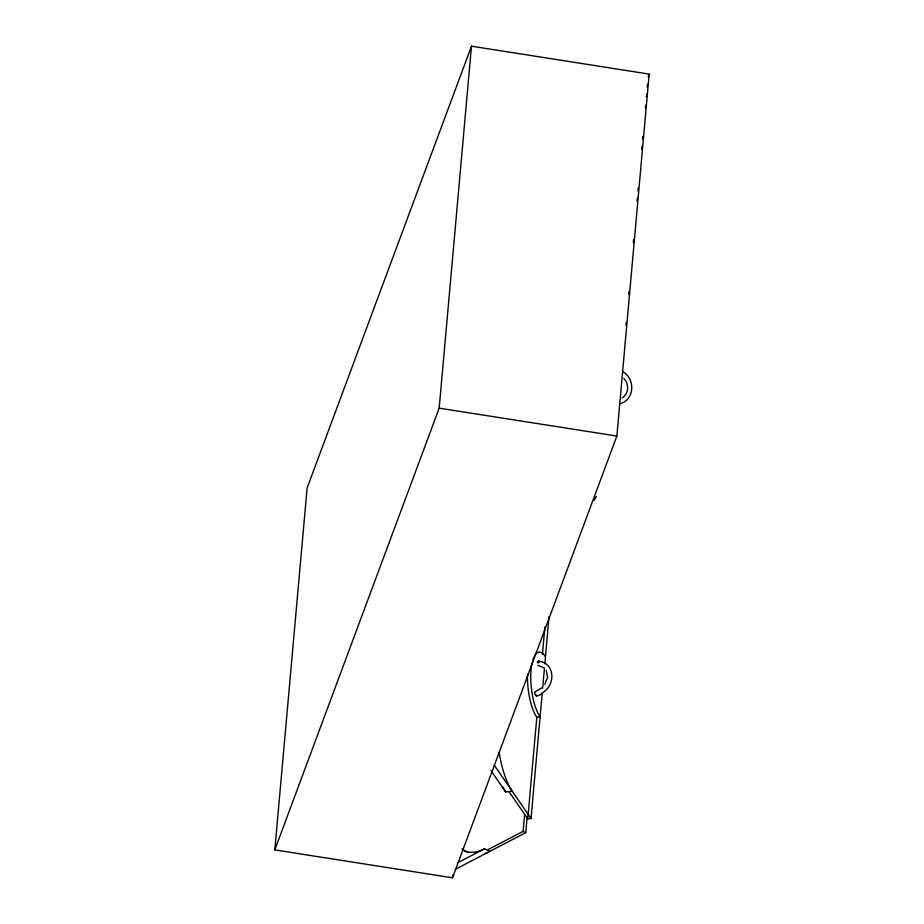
<?xml version="1.0" encoding="UTF-8"?>
<svg xmlns="http://www.w3.org/2000/svg" width="924" height="924" viewBox="0 0 924 924"><rect width="100%" height="100%" fill="white"/><g stroke="black" fill="none" stroke-linecap="round" stroke-linejoin="round"><path stroke-width="1.39" d="M274.821 849.907L307.126 487.953L471.483 46.2L649.179 74.093L616.874 436.047L452.517 877.8L274.821 849.907L439.177 408.154L471.483 46.2M452.517 877.8L452.772 874.924M487.225 850.057L523.1 831.392L524.636 814.229M455.232 869.369L525.744 832.686L527.154 816.955M542.273 692.515L531.034 818.479L527.766 818.849L536.832 717.301A34.823 11.492 83.6 0 1 527.523 674.185M542.469 654.111L544.894 626.934M542.665 688.207L544.455 668.098L537.849 665.303M544.837 663.79L549.052 616.562M625.975 325.294L626.229 322.499M628.736 294.386L628.99 291.51M633.356 242.677L633.61 239.801M637.075 201.028L637.329 198.152M637.964 190.968L638.23 188.103M641.683 149.318L641.937 146.442M642.584 139.27L642.838 136.394M645.368 108.05L645.622 105.255M646.373 96.87L646.615 94.075M647.239 87.075L647.493 84.28M648.174 76.796L649.179 74.093M537.271 662.543L538.669 661.041L542.931 662.242M544.894 684.372L547.632 677.2L546.188 670.293M593.947 500.45L596.373 496.442M622.233 397.921C628.874 393.797 629.279 384.061 623.885 378.459M542.192 687.595L534.499 692.295M457.345 862.924L484.569 848.763L489.87 851.351A56.653 30.122 -64 0 1 485.088 853.429M620.235 403.684C634.592 399.699 635.458 379.083 623.192 372.002M534.499 692.457C535.319 699.514 542.122 693.566 545.16 690.84C554.065 683.714 554.689 667.209 543.243 662.346M536.832 717.301L540.101 716.932A34.823 11.492 83.6 0 1 532.143 662.52M490.991 770.639L505.705 791.96L512.243 791.233A56.653 18.688 83.6 0 1 499.145 752.355M439.177 408.154L616.874 436.047M538.669 661.041L539.454 662.185M523.1 831.392L525.744 832.686M494.259 765.176L531.034 818.479M508.974 791.602L527.766 818.849M536.082 694.929L536.474 696.211M537.745 661.607L538.265 663.178M532.79 660.071A34.823 11.492 83.6 0 1 533.957 656.941M534.707 655.52A34.823 11.492 83.6 0 1 545.483 656.606M505.705 791.96A56.653 18.688 83.6 0 1 502.61 786.728M468.641 852.679A56.653 30.122 -64 0 1 462.15 848.555M484.569 848.763A56.653 30.122 -64 0 1 462.231 849.537"/></g></svg>
